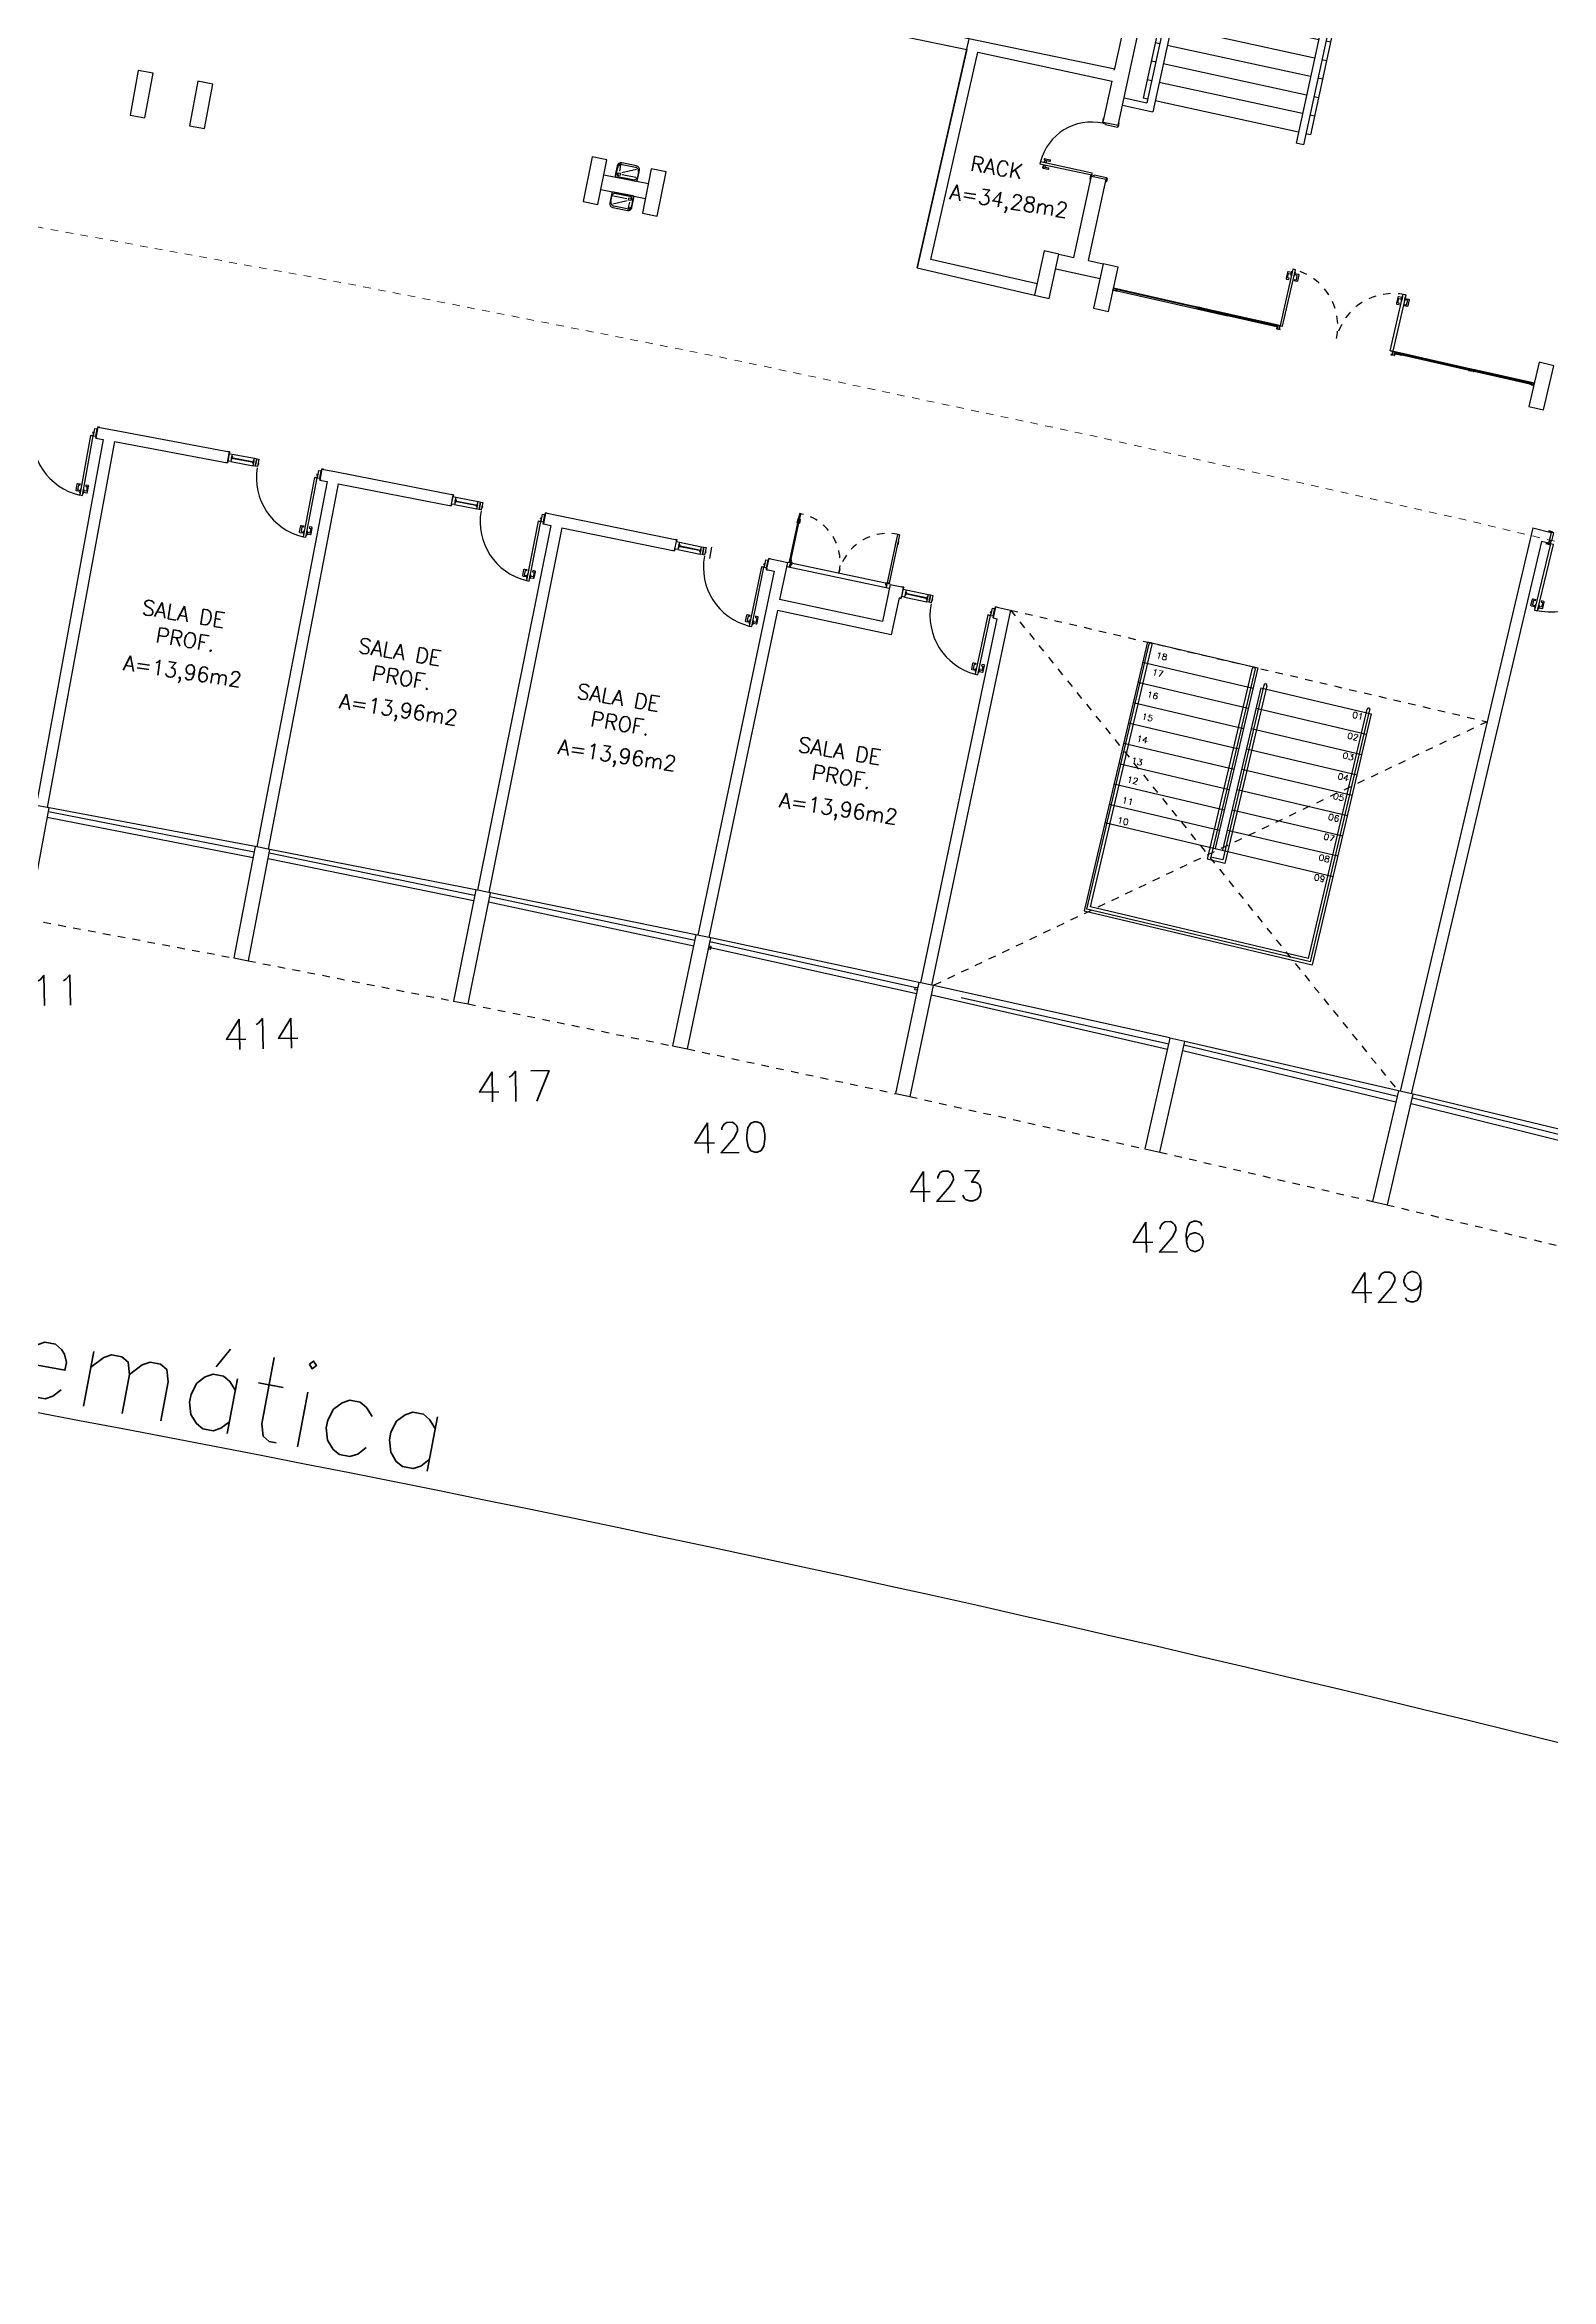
# Model space of a CAD drawing. Extents: x -165 to 137, y 302 to 416.
# Drawn here: x 50.95 to 70.86, y 309.56 to 339.1 of the extents above; entities that cross this region are included whole.
import ezdxf
from ezdxf.enums import TextEntityAlignment as Align

# ---------------------------------------------------------------- set-up
doc = ezdxf.new("R2010")
doc.units = 0
doc.header["$LTSCALE"] = 0.02
doc.header["$MEASUREMENT"] = 0
doc.linetypes.add('HIDDEN', pattern=[0.375, 0.25, -0.125])
doc.linetypes.add('HIDDEN2', pattern=[0.1875, 0.125, -0.0625])
doc.layers.get('0').update_dxf_attribs({"linetype": 'CONTINUOUS'})
doc.layers.get('DEFPOINTS').update_dxf_attribs({"linetype": 'CONTINUOUS'})
doc.layers.add('2H', color=1, linetype='HIDDEN', lineweight=15)
for name, color, linetype in [('AM-FERRAGEM', 1, 'CONTINUOUS'), ('AR-COR-VT2', 162, 'CONTINUOUS'), ('AR-DIV', 5, 'CONTINUOUS'), ('AR-EST-PIL', 114, 'CONTINUOUS'), ('AR-POR', 1, 'CONTINUOUS'), ('AR-REV', 2, 'CONTINUOUS'), ('AR-TXT-CNG', 11, 'CONTINUOUS'), ('AR-TXT-CONG', 2, 'CONTINUOUS'), ('BL-COZ-02', 1, 'CONTINUOUS'), ('BL-ESQ-01', 1, 'CONTINUOUS'), ('BL-ESQ-02', 2, 'CONTINUOUS'), ('BL-ESQ-PRJ', 1, 'HIDDEN'), ('BL-POR-01', 2, 'CONTINUOUS'), ('BL-POR-PRJ', 1, 'HIDDEN'), ('DT-CRT', 134, 'CONTINUOUS'), ('DT-CXO-CRT', 134, 'CONTINUOUS'), ('DT-ESQ-CRT', 43, 'CONTINUOUS'), ('DT-ESQ-VT1', 1, 'CONTINUOUS'), ('DT-ESQ-VT2', 2, 'CONTINUOUS'), ('DT-MOB-01', 1, 'CONTINUOUS'), ('ESC', 1, 'CONTINUOUS'), ('ESQ', 1, 'CONTINUOUS'), ('ESTR', 3, 'CONTINUOUS'), ('MACANETA', 1, 'CONTINUOUS'), ('PORTA', 2, 'CONTINUOUS'), ('PROJ', 1, 'HIDDEN2'), ('TEXTO', 2, 'CONTINUOUS'), ('USO1', 2, 'CONTINUOUS'), ('ÁREA', 2, 'CONTINUOUS')]:
    doc.layers.add(name, color=color, linetype=linetype)
doc.styles.add('1', font='romans.shx', dxfattribs={"height": 1.1})
doc.styles.add('ROMANS', font='romans', dxfattribs={"height": 0.002})
doc.styles.add('S16', font='simplex.shx', dxfattribs={"width": 1.1, "height": 0.16})
doc.styles.add('UNB-100', font='simplex.shx', dxfattribs={"height": 0.2})
doc.dimstyles.new('1-600', dxfattribs={"dimtxt": 1.1, "dimasz": 2.5, "dimexe": 2, "dimexo": 4, "dimgap": 0.2, "dimtad": 1, "dimdec": 0, "dimzin": 4, "dimdsep": 46, "dimlunit": 6, "dimtxsty": '1', "dimblk1": 'NONE', "dimblk2": 'NONE', "dimsah": 1, "dimcen": 0, "dimclrd": 2, "dimclre": 2, "dimclrt": 2, "dimadec": 0, "dimazin": 0, "dimtfac": 1, "dimtdec": 0, "dimtmove": 2, "dimatfit": 3, "dimldrblk": 'NONE', "dimfxl": 0, "dimtolj": 1, "dimtzin": 0, "dimarcsym": 0})

# ---------------------------------------------------------------- blocks, each defined once
blk = doc.blocks.new('*D83')
at = {"layer": 'DEFPOINTS', "color": 0, "transparency": 16777216}
for p in [(14.186, 333.887), (14.071, 332.392), (91.984, 319.123), (64.658, 318.156), (91.543, 317.69)]:
    blk.add_point(p, dxfattribs=at)
at = {"layer": 'USO1', "color": 2, "lineweight": -2, "transparency": 16777216}
for p, q in [((13.764, 328.404), (13.418, 323.917)), ((90.368, 313.866), (89.045, 309.565))]:
    blk.add_line(p, q, dxfattribs=at)
blk.add_arc((-13.34, -23.512), 350.458, 72.913, 85.59592, dxfattribs=at)
at = {"layer": 'USO1', "color": 2, "transparency": 16777216, "insert": (52.142, 321.537), "char_height": 1.1, "attachment_point": 5, "rotation": 349.2545, "style": '1'}
blk.add_mtext('\\A1;Matemática', dxfattribs=at)
blk = doc.blocks.new('_NONE')
at = {"color": 0, "linetype": 'ByBlock'}
blk.add_circle((0, 0), 0.25, dxfattribs=at)
blk = doc.blocks.new('conj pm01-p')
at = {"layer": 'BL-ESQ-02', "color": 1}
for p, q in [((-1.202, 0.05), (-0.902, 0.05)), ((-1.202, 0.003), (-0.902, 0.003)), ((-1.202, -0.003), (-0.902, -0.003)), ((-1.202, -0.05), (-0.902, -0.05))]:
    blk.add_line(p, q, dxfattribs=at)
at = {"layer": 'BL-ESQ-02'}
for p, q in [((-0.04, 0.05), (-0.01, 0.05)), ((-0.04, 0.05), (-0.04, -0.05)), ((-0.01, 0.05), (-0.01, -0.05)), ((-0.04, -0.05), (-0.01, -0.05))]:
    blk.add_line(p, q, dxfattribs=at)
for points in [[(-1.242, 0.053), (-1.242, 0.075), (-1.265, 0.075), (-1.265, 0.076), (-1.242, 0.076), (-1.242, 0.053)], [(-0.872, 0.05), (-0.842, 0.05), (-0.842, -0.05), (-0.872, -0.05)], [(-0.842, 0), (-0.842, -0.015), (-0.832, -0.015), (-0.832, 0)], [(-0.04, 0), (-0.04, -0.015), (-0.05, -0.015), (-0.05, 0)], [(0, 0.053), (0, 0.075), (0.022, 0.075), (0.022, 0.076), (-0.001, 0.076), (-0.001, 0.053)], [(-1.242, -0.053), (-1.242, -0.075), (-1.265, -0.075), (-1.265, -0.076), (-1.242, -0.076), (-1.242, -0.053)], [(-0.041, -0.851), (-0.041, -0.051), (-0.076, -0.051), (-0.076, -0.851)], [(-0.041, -0.051), (-0.066, -0.051), (-0.066, -0.05), (-0.041, -0.05)], [(-0.04, -0.05), (-0.04, -0.025), (-0.041, -0.025), (-0.041, -0.05)], [(0, -0.053), (0, -0.075), (0.022, -0.075), (0.022, -0.076), (-0.001, -0.076), (-0.001, -0.053)]]:
    blk.add_lwpolyline(points, close=True, dxfattribs=at)
at = {"layer": 'BL-ESQ-02', "color": 1}
for points in [[(-1.202, -0.05), (-1.242, -0.05), (-1.242, 0.05), (-1.202, 0.05)], [(-1.202, 0.003), (-1.202, 0.018), (-1.192, 0.018), (-1.192, 0.003)], [(-0.902, 0.003), (-0.902, 0.018), (-0.912, 0.018), (-0.912, 0.003)], [(-0.902, 0.05), (-0.872, 0.05), (-0.872, -0.05), (-0.902, -0.05)], [(-1.202, -0.003), (-1.202, -0.018), (-1.192, -0.018), (-1.192, -0.003)], [(-0.902, -0.003), (-0.902, -0.018), (-0.912, -0.018), (-0.912, -0.003)], [(-0.076, -0.822), (-0.076, -0.77), (-0.083, -0.77), (-0.083, -0.822)], [(-0.041, -0.822), (-0.041, -0.77), (-0.034, -0.77), (-0.034, -0.822)]]:
    blk.add_lwpolyline(points, close=True, dxfattribs=at)
at = {"layer": 'BL-ESQ-02'}
blk.add_lwpolyline([(-0.01, -0.04), (0, -0.04), (0, 0.04), (-0.01, 0.04)], dxfattribs=at)
at = {"layer": 'BL-ESQ-02', "color": 1}
for points in [[(-0.083, -0.805), (-0.127, -0.805, -0.414214), (-0.136, -0.796), (-0.136, -0.716, -0.414214), (-0.127, -0.707), (-0.098, -0.707), (-0.098, -0.725), (-0.118, -0.725), (-0.118, -0.787), (-0.083, -0.787)], [(-0.034, -0.805), (0.01, -0.805, 0.414214), (0.019, -0.796), (0.019, -0.716, 0.414214), (0.01, -0.707), (-0.019, -0.707), (-0.019, -0.725), (0.001, -0.725), (0.001, -0.787), (-0.034, -0.787)]]:
    blk.add_lwpolyline(points, format="xyb", dxfattribs=at)
blk.add_arc((-0.041, -0.051), 0.801, 181.0013, 267.4949, dxfattribs=at)
blk = doc.blocks.new('DOBRADIÇA')
at = {"layer": 'AM-FERRAGEM', "linetype": 'Continuous'}
for p, q in [((-0.029, 0), (-0.005, 0.013)), ((-0.021, -0.002), (-0.005, 0.007)), ((-0.021, -0.017), (-0.021, -0.004)), ((0, -0.08), (0, -0.029))]:
    blk.add_line(p, q, dxfattribs=at)
at = {"layer": 'AM-FERRAGEM'}
for p, q in [((-0.005, 0.05), (-0.005, 0.005)), ((0, 0.05), (-0.005, 0.05)), ((0, 0.005), (-0.005, 0.005)), ((-0.031, -0.003), (-0.029, -0.025)), ((-0.029, -0.025), (-0.021, -0.03)), ((-0.021, -0.017), (-0.004, -0.024)), ((-0.017, -0.034), (-0.008, -0.075)), ((0, -0.08), (-0.003, -0.08))]:
    blk.add_line(p, q, dxfattribs=at)
at = {"layer": 'AM-FERRAGEM', "linetype": 'Continuous'}
blk.add_circle((-0.026, -0.004), 0.002, dxfattribs=at)
for centre, radius, end in [((-0.026, -0.004), 0.005, 172), ((-0.026, -0.004), 0.002, 172), ((-0.005, -0.029), 0.005, 76)]:
    blk.add_arc(centre, radius, 0, end, dxfattribs=at)
at = {"layer": 'AM-FERRAGEM'}
for centre, start, end in [((-0.022, -0.034), 2.8624, 76), ((-0.003, -0.075), 182.8624, 270)]:
    blk.add_arc(centre, 0.005, start, end, dxfattribs=at)
blk = doc.blocks.new('ar 01-aberto-p')
at = {"layer": 'BL-POR-01'}
for p, q in [((1.385, -0.005), (0.005, -0.005)), ((1.385, -0.065), (0.005, -0.065))]:
    blk.add_line(p, q, dxfattribs=at)
for points in [[(0.019, -0.725), (0.019, -0.07), (0.04, -0.07), (0.04, -0.725), (0.019, -0.725)], [(1.371, -0.725), (1.371, -0.07), (1.35, -0.07), (1.35, -0.725), (1.371, -0.725)]]:
    blk.add_lwpolyline(points, dxfattribs=at)
at = {"layer": 'BL-POR-PRJ'}
for centre, start, end in [((0.04, -0.07), 268.1627, 0.4374), ((1.35, -0.07), 179.5626, 271.8373)]:
    blk.add_arc(centre, 0.655, start, end, dxfattribs=at)
at = {"layer": 'DT-MOB-01'}
for points in [[(0.019, -0.589), (0.013, -0.589)], [(0.013, -0.641), (0.013, -0.589)], [(0.04, -0.589), (0.046, -0.589)], [(0.046, -0.641), (0.046, -0.589)], [(0.019, -0.641), (0.013, -0.641)], [(0.04, -0.641), (0.046, -0.641)], [(1.35, -0.599), (1.344, -0.599)], [(1.344, -0.651), (1.344, -0.599)], [(1.35, -0.651), (1.344, -0.651)], [(1.371, -0.599), (1.377, -0.599)], [(1.371, -0.651), (1.377, -0.651)], [(1.377, -0.651), (1.377, -0.599)]]:
    blk.add_lwpolyline(points, dxfattribs=at)
at = {"linetype": 'Continuous', "yscale": 0.7199999999999989, "rotation": 180}
for p, xscale, zscale in [((0.04, -0.065), 0.7199999999999989, 0.7199999999999989), ((1.35, -0.065), -0.7199999999999989, 0.7200000000000001)]:
    blk.add_blockref('DOBRADIÇA', p, dxfattribs=dict(at, xscale=xscale, zscale=zscale))
blk = doc.blocks.new('esc-a-tt')
at = {"layer": 'ESC'}
for p, q in [((-2.61, 16.05), (-2.55, 16.05)), ((-2.61, 12.8), (-2.61, 16.05)), ((-2.55, 16.2), (-2.45, 16.2)), ((-2.55, 12.855), (-2.55, 16.2)), ((-2.45, 12.911), (-2.45, 16.2)), ((-2.45, 16.05), (-0.51, 16.05)), ((-0.1, 16.2), (-0.51, 16.2)), ((-0.51, 13.962), (-0.51, 16.2)), ((-0.1, 16.1), (-0.41, 16.1)), ((-0.41, 14.017), (-0.41, 16.1)), ((-0.41, 16.05), (-0.35, 16.05)), ((-0.35, 14.05), (-0.35, 16.05)), ((-2.61, 15.8), (-2.55, 15.8)), ((-2.45, 15.8), (-0.51, 15.8)), ((-0.41, 15.8), (-0.35, 15.8)), ((-2.61, 15.55), (-2.55, 15.55)), ((-2.45, 15.55), (-0.51, 15.55)), ((-0.41, 15.55), (-0.35, 15.55)), ((-2.61, 15.3), (-2.55, 15.3)), ((-2.45, 15.3), (-0.51, 15.3)), ((-0.41, 15.3), (-0.35, 15.3)), ((-2.61, 15.05), (-2.55, 15.05)), ((-2.61, 14.8), (-2.55, 14.8)), ((-2.45, 15.05), (-0.51, 15.05)), ((-2.45, 14.8), (-0.51, 14.8)), ((-0.41, 15.05), (-0.35, 15.05)), ((-0.41, 14.8), (-0.35, 14.8)), ((-2.61, 14.55), (-2.55, 14.55)), ((-2.45, 14.55), (-0.51, 14.55)), ((-0.41, 14.55), (-0.35, 14.55)), ((-2.61, 14.3), (-2.55, 14.3)), ((-2.45, 14.3), (-0.51, 14.3)), ((-0.41, 14.3), (-0.35, 14.3)), ((-2.61, 14.05), (-2.55, 14.05)), ((-2.61, 12.8), (-0.35, 14.05)), ((-2.45, 14.05), (-0.51, 14.05)), ((-0.51, 11.65), (-0.51, 13.962)), ((-0.41, 14.05), (-0.35, 14.05)), ((-0.41, 11.75), (-0.41, 14.017)), ((-0.35, 11.8), (-0.35, 14.05)), ((-2.61, 13.8), (-2.55, 13.8)), ((-2.45, 13.8), (-0.802, 13.8)), ((-0.802, 13.8), (-0.51, 13.8)), ((-0.41, 13.8), (-0.35, 13.8)), ((-2.61, 13.55), (-2.55, 13.55)), ((-2.61, 13.3), (-2.55, 13.3)), ((-2.45, 13.55), (-1.254, 13.55)), ((-2.45, 13.3), (-1.706, 13.3)), ((-1.706, 13.3), (-0.51, 13.3)), ((-1.254, 13.55), (-0.51, 13.55)), ((-0.41, 13.55), (-0.35, 13.55)), ((-0.41, 13.3), (-0.35, 13.3)), ((-2.61, 13.05), (-2.55, 13.05)), ((-2.45, 13.05), (-2.158, 13.05)), ((-2.158, 13.05), (-0.51, 13.05)), ((-0.41, 13.05), (-0.35, 13.05)), ((-2.61, 11.8), (-2.61, 12.8)), ((-2.61, 12.8), (-2.55, 12.8)), ((-2.55, 11.65), (-2.55, 12.855)), ((-2.45, 11.65), (-2.45, 12.911)), ((-2.45, 12.8), (-0.51, 12.8)), ((-0.41, 12.8), (-0.35, 12.8)), ((-2.61, 12.55), (-2.55, 12.55)), ((-2.45, 12.55), (-0.51, 12.55)), ((-0.41, 12.55), (-0.35, 12.55)), ((-2.61, 12.3), (-2.55, 12.3)), ((-2.45, 12.3), (-0.51, 12.3)), ((-0.41, 12.3), (-0.35, 12.3)), ((-2.61, 12.05), (-2.55, 12.05)), ((-2.45, 12.05), (-0.51, 12.05)), ((-0.41, 12.05), (-0.35, 12.05)), ((-2.61, 11.8), (-2.55, 11.8)), ((-2.55, 11.65), (-2.45, 11.65)), ((-2.45, 11.8), (-0.51, 11.8)), ((-0.1, 11.65), (-0.51, 11.65)), ((-0.41, 11.8), (-0.35, 11.8)), ((-0.1, 11.75), (-0.41, 11.75))]:
    blk.add_line(p, q, dxfattribs=at)
blk = doc.blocks.new('MACANETA-TTC')
at = {"layer": 'MACANETA'}
for p, q in [((-0.077, 0.052), (-0.077, 0.12)), ((-0.059, 0.052), (-0.059, 0.12)), ((-0.059, 0.075), (-0.036, 0.075)), ((-0.059, 0.052), (-0.036, 0.052)), ((-0.036, 0.044), (-0.036, 0.084)), ((-0.036, 0.084), (-0.03, 0.084)), ((-0.036, 0.044), (-0.03, 0.044)), ((0.006, 0.084), (0, 0.084)), ((0.006, 0.044), (0, 0.044)), ((0.006, 0.044), (0.006, 0.084)), ((0.029, 0.075), (0.006, 0.075)), ((0.029, 0.052), (0.006, 0.052)), ((0.029, 0.052), (0.029, 0.12)), ((0.047, 0.052), (0.047, 0.12))]:
    blk.add_line(p, q, dxfattribs=at)
for centre, start, end in [((-0.068, 0.12), 90, 180), ((-0.068, 0.052), 180, 270), ((-0.068, 0.12), 0, 90), ((-0.068, 0.052), 270, 0), ((0.038, 0.12), 90, 180), ((0.038, 0.052), 180, 270), ((0.038, 0.12), 0, 90), ((0.038, 0.052), 270, 0)]:
    blk.add_arc(centre, 0.00874, start, end, dxfattribs=at)
blk = doc.blocks.new('DOOR-70-TTC')
at = {"layer": 'PORTA'}
for p, q in [((-0.045, -0.7), (-0.045, 0)), ((-0.015, 0), (-0.045, 0)), ((-0.015, -0.7), (-0.015, 0)), ((-0.045, -0.7), (-0.015, -0.7))]:
    blk.add_line(p, q, dxfattribs=at)
at = {"layer": 'PORTA', "color": 1}
blk.add_arc((-0.015, 0), 0.7, 180, 267.5437, dxfattribs=at)
blk.add_blockref('MACANETA-TTC', (-0.015, -0.7), dxfattribs=at)
blk = doc.blocks.new('pm03-p')
at = {"layer": 'PORTA', "color": 1}
for points in [[(-0.074, 1.009), (-0.118, 1.009, 0.414214), (-0.127, 1), (-0.127, 0.92, 0.414214), (-0.118, 0.911), (-0.089, 0.911), (-0.089, 0.929), (-0.109, 0.929), (-0.109, 0.991), (-0.074, 0.991)], [(-0.02, 1.009), (0.024, 1.009, -0.414214), (0.033, 1), (0.033, 0.92, -0.414214), (0.024, 0.911), (-0.005, 0.911), (-0.005, 0.929), (0.015, 0.929), (0.015, 0.991), (-0.02, 0.991)]]:
    blk.add_lwpolyline(points, format="xyb", dxfattribs=at)
for points in [[(-0.067, 1.026), (-0.067, 0.974), (-0.074, 0.974), (-0.074, 1.026)], [(-0.027, 1.026), (-0.027, 0.974), (-0.02, 0.974), (-0.02, 1.026)]]:
    blk.add_lwpolyline(points, close=True, dxfattribs=at)
at = {"layer": 'PORTA'}
for points in [[(-0.067, 1.05), (-0.067, 0.15), (-0.027, 0.15), (-0.027, 1.05)], [(-0.988, 0.161), (-0.938, 0.161), (-0.938, 0.151), (-0.988, 0.151)], [(-0.928, 0.15), (-0.928, 0.109), (-0.918, 0.109), (-0.918, 0), (-0.953, 0), (-0.953, 0.15)], [(-0.026, 0.15), (-0.026, 0.109), (-0.036, 0.109), (-0.036, 0), (-0.001, 0), (-0.001, 0.15)], [(0.034, 0.161), (-0.016, 0.161), (-0.016, 0.151), (0.034, 0.151)], [(-0.988, -0.001), (-0.938, -0.001), (-0.938, -0.011), (-0.988, -0.011)], [(0.034, -0.001), (-0.016, -0.001), (-0.016, -0.011), (0.034, -0.011)]]:
    blk.add_lwpolyline(points, close=True, dxfattribs=at)
at = {"layer": 'PORTA', "color": 1}
blk.add_arc((-0.027, 0.15), 0.9, 90, 180, dxfattribs=at)
blk = doc.blocks.new('bebedouro-p')
at = {"layer": 'BL-COZ-02'}
for p, q in [((0.13, 0), (-0.13, 0)), ((-0.15, -0.02), (-0.15, -0.15)), ((-0.14, -0.13), (-0.14, -0.06)), ((-0.122, -0.048), (0.062, -0.048)), ((-0.107, -0.154), (0.071, -0.073)), ((-0.1, -0.2), (0.1, -0.2)), ((-0.09, -0.01), (0.09, -0.01)), ((0.09, -0.18), (-0.09, -0.18)), ((0.102, -0.088), (0.102, -0.162)), ((0.103, -0.163), (0.113, -0.153)), ((0.103, -0.164), (0.115, -0.17)), ((0.12, -0.165), (0.114, -0.153)), ((0.14, -0.06), (0.14, -0.13)), ((0.15, -0.15), (0.15, -0.02))]:
    blk.add_line(p, q, dxfattribs=at)
for centre, radius in [((0.102, -0.048), 0.0179), ((0.125, -0.175), 0.0113), ((0.125, -0.175), 0.00477)]:
    blk.add_circle(centre, radius, dxfattribs=at)
for centre, radius, start, end in [((-0.13, -0.02), 0.02, 90, 180), ((0.13, -0.02), 0.02, 0, 90), ((-0.1, -0.15), 0.05, 180, 270), ((-0.09, -0.06), 0.05, 90, 180), ((-0.09, -0.13), 0.05, 180, 270), ((0.09, -0.06), 0.05, 0, 90), ((0.09, -0.13), 0.05, 270, 298.3107), ((0.1, -0.15), 0.05, 270, 0), ((0.104, -0.163), 0.0008, 135, 243.4349), ((0.113, -0.154), 0.0008, 26.5651, 135), ((0.09, -0.13), 0.05, 317.4393, 0)]:
    blk.add_arc(centre, radius, start, end, dxfattribs=at)
blk = doc.blocks.new('perfil esquadria-716-ch16')
at = {"layer": 'DT-CRT'}
blk.add_lwpolyline([(0.048, 0.001), (0.002, 0.001, -0.414214), (0.001, 0.002), (0.001, 0.012), (0, 0.012), (0, 0.002, 0.414214), (0.002, 0), (0.048, 0, 1), (0.048, 0.003), (0.036, 0.003, -0.414214), (0.035, 0.004), (0.035, 0.023, 0.414214), (0.033, 0.025), (0.002, 0.025, 0.414214), (0, 0.023), (0, 0.013), (0.001, 0.013), (0.001, 0.022, -0.414214), (0.002, 0.024), (0.032, 0.024, -0.414214), (0.034, 0.022), (0.034, 0.003, 0.414214), (0.035, 0.001)], format="xyb", dxfattribs=at)
at = {"layer": 'AR-TXT-CNG', "insert": (0.019, 0.006), "char_height": 0.00259, "width": 0.00058, "attachment_point": 3, "rotation": 270}
blk.add_mtext('PERFIL CADEIRA -SERIE 25-716 ', dxfattribs=at)
blk = doc.blocks.new('perfil cantoneira dobrada-200-ch16')
at = {"layer": 'DT-ESQ-CRT'}
blk.add_lwpolyline([(0, 0.001), (0, 0.015, 0.439365), (-0.001, 0.016, 0.439365), (-0.002, 0.015), (-0.002, 0.002, -0.414214), (-0.002, 0.002), (-0.015, 0.002, 0.439365), (-0.016, 0.001, 0.439365), (-0.015, 0), (-0.002, 0, 0.414214)], format="xyb", close=True, dxfattribs=at)
at = {"layer": 'AR-TXT-CNG', "insert": (-0.02, 0.011), "char_height": 0.00259, "width": 0.03112, "attachment_point": 1}
blk.add_mtext('CANT.200\\PCH.16', dxfattribs=at)
blk = doc.blocks.new('baguete-1-2')
at = {"layer": 'DT-ESQ-CRT'}
blk.add_lwpolyline([(0.006, 0), (0.006, 0.011, 0.414214), (0.005, 0.013), (-0.005, 0.013, 0.414214), (-0.006, 0.011), (-0.006, 0), (-0.005, 0), (-0.005, 0.011, -0.414214), (-0.005, 0.011), (0.005, 0.011, -0.414214), (0.005, 0.011), (0.005, 0)], format="xyb", close=True, dxfattribs=at)
at = {"layer": 'AR-TXT-CNG', "insert": (-0.008, 0.017), "char_height": 0.00259, "width": 0.01667, "attachment_point": 1}
blk.add_mtext('BG 1/2"', dxfattribs=at)
blk = doc.blocks.new("cantoneira-1 1-2''")
at = {"layer": 'DT-ESQ-CRT'}
blk.add_lwpolyline([(0.002, 0.038), (0, 0.038), (0, 0.002, 0.414214), (0.002, 0), (0.038, 0), (0.038, 0.002), (0.003, 0.002, -0.414214), (0.002, 0.003)], format="xyb", close=True, dxfattribs=at)
at = {"layer": 'AR-TXT-CNG', "insert": (-0.029, 0.011), "char_height": 0.00259, "width": 0.03112, "attachment_point": 1}
blk.add_mtext('CANT-1 1/2"\\Pe=2.00mm', dxfattribs=at)
blk = doc.blocks.new('tubo industrial 30x50-ch16')
at = {"layer": 'DT-ESQ-CRT'}
blk.add_lwpolyline([(0.001, 0.047, -0.414214), (0.002, 0.048), (0.028, 0.048, -0.414214), (0.029, 0.047), (0.029, 0.02), (0.03, 0.02), (0.03, 0.048, 0.414214), (0.028, 0.05), (0.002, 0.05, 0.414214), (0, 0.048), (0, 0.002, 0.414214), (0.002, 0), (0.028, 0, 0.414214), (0.03, 0.002), (0.03, 0.019), (0.029, 0.019), (0.029, 0.002, -0.414214), (0.028, 0.001), (0.002, 0.001, -0.414214), (0.001, 0.002)], format="xyb", close=True, dxfattribs=at)
at = {"layer": 'AR-TXT-CNG', "insert": (0.02, 0.027), "char_height": 0.00259, "width": 0.04962, "attachment_point": 2, "rotation": 270}
blk.add_mtext('TUBO INDUSTRIAL\\P RETANGULAR-\\P30 x 50 mm ', dxfattribs=at)
blk = doc.blocks.new('perfil esquadria-737-ch16')
at = {"layer": 'DT-ESQ-CRT'}
for p in [(-0.023, 0.001), (0.011, 0.001)]:
    blk.add_line(p, (-0.01, 0.001), dxfattribs=at)
for points in [[(0.023, 0.001), (0.011, 0.001, -0.939472), (0.011, 0.003), (0.023, 0.003, -1), (0.023, 0), (-0.023, 0, -1), (-0.023, 0.003), (-0.012, 0.003, 0.414214), (-0.01, 0.005), (-0.01, 0.023, -0.414214), (-0.008, 0.025), (0.008, 0.025, -0.414214), (0.01, 0.023), (0.01, 0.002)], [(-0.01, 0.001, 0.372054), (-0.008, 0.003), (-0.008, 0.022, -0.414214), (-0.007, 0.023), (0.007, 0.023, -0.414214), (0.008, 0.022), (0.008, 0.002, 0.946822), (0.01, 0.002)]]:
    blk.add_lwpolyline(points, format="xyb", dxfattribs=at)
at = {"layer": 'AR-TXT-CNG', "insert": (0.006, 0.004), "char_height": 0.00259, "width": 0.00058, "attachment_point": 3, "rotation": 270}
blk.add_mtext('ESQ. SERIE 25-737', dxfattribs=at)

msp = doc.modelspace()

# ---------------------------------------------------------------- linework, layer by layer
at = {"color": 1}
for points in [[(53.728, 328.504), (51.004, 329.015)], [(56.71, 327.919), (53.924, 328.466)], [(59.554, 327.336), (56.839, 327.892)], [(62.498, 326.706), (59.749, 327.295)], [(65.818, 325.973), (62.694, 326.665)], [(68.841, 325.273), (66.015, 325.927)], [(71.73, 324.582), (69.035, 325.228)]]:
    msp.add_lwpolyline(points, dxfattribs=at)
at = {"layer": '2H'}
msp.add_arc((-13.492, -24.369), 366.755, 72.94715, 85.55544, dxfattribs=at)
at = {"layer": 'AR-COR-VT2', "color": 6}
msp.add_line((62.906, 336.022), (62.906, 336.022), dxfattribs=at)
at = {"layer": 'AR-EST-PIL'}
for points in [[(58.376, 337.579), (58.18, 337.619), (58.062, 337.03), (58.258, 336.991)], [(59.16, 337.422), (58.964, 337.461), (58.846, 336.873), (59.042, 336.834)]]:
    msp.add_lwpolyline(points, close=True, dxfattribs=at)
at = {"layer": 'AR-POR'}
for p, q in [((64.936, 338.125), (64.926, 338.076)), ((64.926, 338.076), (64.936, 338.074)), ((64.936, 338.074), (64.933, 338.064)), ((64.933, 338.064), (64.968, 338.056)), ((64.946, 338.122), (64.936, 338.125)), ((64.937, 338.078), (64.936, 338.074)), ((64.968, 338.056), (64.965, 338.047)), ((64.965, 338.047), (65.127, 338.011)), ((65.127, 338.011), (65.129, 338.021)), ((65.132, 338.036), (65.129, 338.021)), ((65.129, 338.021), (65.139, 338.019)), ((65.149, 338.068), (65.139, 338.07)), ((65.139, 338.019), (65.149, 338.068)), ((64.762, 337.324), (64.772, 337.373)), ((64.772, 337.322), (64.762, 337.324)), ((64.772, 337.373), (64.782, 337.37)), ((64.781, 337.365), (64.782, 337.37)), ((64.782, 337.37), (64.784, 337.38)), ((64.784, 337.38), (64.819, 337.373)), ((64.819, 337.373), (64.821, 337.382)), ((64.821, 337.382), (64.982, 337.347)), ((64.977, 337.323), (64.98, 337.338)), ((64.99, 337.335), (64.979, 337.287)), ((64.982, 337.347), (64.98, 337.338)), ((64.98, 337.338), (64.99, 337.335)), ((64.979, 337.287), (64.969, 337.289))]:
    msp.add_line(p, q, dxfattribs=at)
at = {"layer": 'AR-REV'}
for p, q in [((65.087, 338.767), (66.319, 344.411)), ((65.132, 338.036), (66.513, 344.369)), ((60.482, 339.742), (65.09, 338.784)), ((62.478, 336.152), (63.165, 339.18)), ((62.657, 336.263), (63.28, 339.002)), ((63.28, 339.002), (65.055, 338.62)), ((64.937, 338.079), (65.055, 338.62)), ((64.937, 338.079), (65.132, 338.036)), ((58.337, 337.383), (58.925, 337.265)), ((64.547, 336.291), (64.781, 337.365)), ((64.742, 336.248), (64.977, 337.323)), ((64.781, 337.365), (64.977, 337.323)), ((58.297, 337.187), (58.885, 337.069)), ((62.478, 336.152), (64.028, 335.79)), ((62.656, 336.265), (64.062, 335.945)), ((64.309, 336.138), (64.895, 336.01)), ((64.351, 336.333), (64.547, 336.291)), ((64.742, 336.248), (64.938, 336.205)), ((51.72, 333.882), (50.832, 329.047)), ((51.867, 333.855), (50.98, 329.02)), ((51.648, 334.048), (51.621, 333.9)), ((51.621, 333.9), (51.72, 333.882)), ((51.648, 334.048), (51.82, 334.017)), ((51.821, 334.017), (53.389, 333.722)), ((51.867, 333.855), (53.361, 333.575)), ((53.389, 333.722), (53.361, 333.575)), ((54.61, 333.493), (54.582, 333.345)), ((54.61, 333.493), (54.782, 333.46)), ((54.68, 333.327), (53.752, 328.499)), ((54.827, 333.299), (53.899, 328.47)), ((54.582, 333.345), (54.68, 333.327)), ((54.782, 333.46), (56.348, 333.153)), ((54.827, 333.299), (56.319, 333.006)), ((56.319, 333.006), (56.348, 333.153)), ((57.567, 332.914), (57.537, 332.767)), ((57.567, 332.913), (57.738, 332.88)), ((57.635, 332.747), (56.668, 327.927)), ((57.782, 332.717), (56.815, 327.897)), ((57.537, 332.767), (57.635, 332.747)), ((57.738, 332.88), (59.301, 332.559)), ((57.782, 332.717), (59.271, 332.412)), ((59.761, 332.459), (59.731, 332.312)), ((60.488, 332.163), (60.518, 332.31)), ((60.518, 332.31), (60.69, 332.274)), ((60.586, 332.143), (59.578, 327.331)), ((60.488, 332.163), (60.586, 332.143)), ((60.763, 332.259), (60.66, 331.768)), ((60.69, 332.274), (60.763, 332.259)), ((62.122, 331.968), (62.299, 331.931)), ((62.238, 331.79), (62.267, 331.784)), ((60.63, 331.621), (59.725, 327.3)), ((63.532, 331.513), (62.522, 326.701)), ((63.71, 331.629), (62.669, 326.67)), ((63.514, 331.671), (63.482, 331.524)), ((63.482, 331.524), (63.531, 331.514)), ((63.514, 331.671), (63.71, 331.629))]:
    msp.add_line(p, q, dxfattribs=at)
for points in [[(60.452, 339.595), (63.133, 339.038), (62.478, 336.152)], [(70.616, 332.715), (68.862, 325.268)], [(70.616, 332.715), (70.859, 332.656)], [(70.859, 332.656), (70.824, 332.511)], [(70.727, 332.535), (69.008, 325.234)], [(70.824, 332.511), (70.727, 332.535)], [(70.8, 332.517), (70.8, 332.517)], [(62.238, 331.79), (62.133, 331.301), (60.63, 331.621)], [(62.122, 331.968), (62.018, 331.479), (60.66, 331.768)], [(62.299, 331.931), (62.267, 331.784)]]:
    msp.add_lwpolyline(points, dxfattribs=at)
at = {"layer": 'BL-ESQ-01'}
for points in [[(67.425, 336.089), (67.382, 336.099, 0.414214), (67.371, 336.092), (67.353, 336.014, 0.414214), (67.36, 336.003), (67.388, 335.997), (67.392, 336.015), (67.373, 336.019), (67.386, 336.079), (67.421, 336.072)], [(67.472, 336.078), (67.515, 336.069, -0.414214), (67.522, 336.058), (67.504, 335.98, -0.414214), (67.494, 335.973), (67.465, 335.98), (67.469, 335.997), (67.489, 335.993), (67.502, 336.053), (67.468, 336.061)], [(68.883, 335.759), (68.84, 335.769, 0.414214), (68.829, 335.762), (68.811, 335.684, 0.414214), (68.818, 335.673), (68.846, 335.667), (68.85, 335.684), (68.831, 335.689), (68.844, 335.749), (68.879, 335.741)], [(68.93, 335.748), (68.973, 335.738, -0.414214), (68.98, 335.728), (68.962, 335.65, -0.414214), (68.952, 335.643), (68.923, 335.649), (68.927, 335.667), (68.947, 335.662), (68.961, 335.723), (68.926, 335.731)]]:
    msp.add_lwpolyline(points, format="xyb", dxfattribs=at)
for points in [[(67.435, 336.104), (67.424, 336.054), (67.417, 336.055), (67.428, 336.106)], [(67.469, 336.097), (67.458, 336.046), (67.465, 336.044), (67.476, 336.095)], [(68.893, 335.774), (68.882, 335.723), (68.875, 335.725), (68.886, 335.775)], [(68.927, 335.766), (68.916, 335.715), (68.923, 335.714), (68.934, 335.765)]]:
    msp.add_lwpolyline(points, close=True, dxfattribs=at)
at = {"layer": 'BL-ESQ-02'}
for points in [[(67.442, 336.133), (67.273, 335.388), (67.307, 335.38), (67.476, 336.125)], [(68.934, 335.794), (68.765, 335.049), (68.731, 335.057), (68.9, 335.802)]]:
    msp.add_lwpolyline(points, close=True, dxfattribs=at)
at = {"layer": 'BL-ESQ-PRJ'}
for centre, start, end in [((67.272, 335.387), 347.2318, 77.1575), ((68.765, 335.048), 77.3059, 167.2317)]:
    msp.add_arc(centre, 0.765, start, end, dxfattribs=at)
at = {"layer": 'DT-CXO-CRT'}
for points in [[(59.72, 327.152), (59.749, 327.146), (59.756, 327.18), (59.727, 327.187)], [(62.477, 326.605), (62.447, 326.611), (62.454, 326.645), (62.484, 326.639)]]:
    msp.add_lwpolyline(points, close=True, dxfattribs=at)
at = {"layer": 'DT-ESQ-CRT'}
for points in [[(67.231, 335.346), (67.23, 335.346), (67.24, 335.392, 0.414214), (67.24, 335.393), (67.227, 335.396), (67.227, 335.398), (67.241, 335.395, -0.414214), (67.242, 335.392)], [(68.784, 334.994), (68.785, 334.993), (68.796, 335.04, -0.414214), (68.797, 335.041), (68.81, 335.038), (68.811, 335.039), (68.797, 335.042, 0.414214), (68.795, 335.041)]]:
    msp.add_lwpolyline(points, format="xyb", close=True, dxfattribs=at)
at = {"layer": 'DT-ESQ-VT1'}
for p, q in [((65.074, 335.886), (66.583, 335.544)), ((65.122, 335.849), (66.585, 335.518)), ((67.169, 335.411), (66.144, 335.643)), ((66.173, 335.637), (66.191, 335.633)), ((67.164, 335.387), (66.23, 335.598)), ((66.261, 335.591), (66.23, 335.598)), ((67.225, 335.373), (67.164, 335.387)), ((67.227, 335.398), (67.169, 335.411)), ((68.801, 335.015), (68.884, 334.997)), ((69.797, 334.79), (68.807, 335.014)), ((69.8, 334.815), (68.811, 335.039)), ((68.811, 335.039), (68.889, 335.021)), ((69.766, 334.797), (69.797, 334.79)), ((70.574, 334.614), (69.838, 334.78)), ((70.596, 334.635), (69.846, 334.804)), ((69.864, 334.8), (69.846, 334.804))]:
    msp.add_line(p, q, dxfattribs=at)
for points in [[(67.271, 335.387), (67.265, 335.356), (67.266, 335.356), (67.272, 335.387)], [(67.273, 335.388), (67.303, 335.381), (67.303, 335.38), (67.272, 335.387)], [(68.765, 335.049), (68.734, 335.056), (68.734, 335.055), (68.765, 335.048)], [(68.766, 335.048), (68.759, 335.017), (68.758, 335.018), (68.765, 335.048)]]:
    msp.add_lwpolyline(points, close=True, dxfattribs=at)
at = {"layer": 'DT-ESQ-VT2'}
for points in [[(66.201, 335.619), (65.106, 335.864), (65.107, 335.87), (66.202, 335.626)], [(66.172, 335.632), (66.202, 335.626), (66.201, 335.619), (66.171, 335.626)], [(66.171, 335.626), (66.201, 335.619)], [(66.202, 335.626), (66.172, 335.632)], [(66.225, 335.62), (66.224, 335.614), (66.264, 335.605)], [(66.592, 335.531), (66.224, 335.614)], [(66.224, 335.614), (67.167, 335.4)], [(66.225, 335.62), (66.541, 335.549)], [(67.168, 335.407), (66.225, 335.62)], [(66.265, 335.611), (66.225, 335.62)], [(67.167, 335.4), (67.232, 335.386), (67.233, 335.392), (67.168, 335.407)], [(68.887, 335.011), (68.801, 335.03), (68.802, 335.036), (68.888, 335.017)], [(68.801, 335.03), (69.809, 334.802)], [(69.81, 334.808), (68.802, 335.036)], [(68.802, 335.036), (68.992, 334.993)], [(69.81, 334.808), (69.809, 334.802), (69.769, 334.811)], [(69.77, 334.817), (69.81, 334.808)], [(69.863, 334.796), (69.834, 334.803), (69.832, 334.796), (69.862, 334.79)], [(69.832, 334.796), (70.594, 334.624)], [(69.862, 334.79), (69.832, 334.796)], [(69.834, 334.803), (69.863, 334.796)], [(70.596, 334.63), (69.834, 334.803)], [(70.571, 334.629), (70.594, 334.624), (70.596, 334.63), (70.573, 334.635)]]:
    msp.add_lwpolyline(points, dxfattribs=at)
at = {"layer": 'ESC'}
for p, q in [((65.521, 331.21), (64.683, 327.652)), ((64.719, 327.674), (65.545, 331.182)), ((64.767, 327.704), (65.584, 331.173)), ((65.521, 331.21), (66.981, 330.867)), ((65.457, 330.942), (66.917, 330.598)), ((66.907, 330.861), (66.312, 328.334)), ((66.946, 330.852), (66.361, 328.364)), ((66.981, 330.867), (66.418, 328.476)), ((65.394, 330.674), (66.854, 330.33)), ((67.02, 330.599), (66.515, 328.453)), ((67.06, 330.638), (66.516, 328.327)), ((67.099, 330.629), (66.546, 328.279)), ((67.02, 330.599), (68.48, 330.255)), ((65.331, 330.406), (66.791, 330.062)), ((66.957, 330.331), (68.417, 329.987)), ((67.648, 327.025), (68.423, 330.317)), ((67.678, 326.977), (68.462, 330.308)), ((68.48, 330.255), (67.7, 326.941)), ((65.268, 330.137), (66.728, 329.794)), ((66.894, 330.063), (68.354, 329.719)), ((65.205, 329.869), (66.665, 329.525)), ((66.831, 329.794), (68.291, 329.451)), ((65.142, 329.601), (66.602, 329.257)), ((66.768, 329.526), (68.228, 329.182)), ((65.015, 329.064), (66.475, 328.721)), ((65.078, 329.333), (66.539, 328.989)), ((66.705, 329.258), (68.165, 328.914)), ((64.958, 328.82), (66.418, 328.476)), ((66.641, 328.99), (68.102, 328.646)), ((66.418, 328.476), (67.975, 328.109)), ((66.578, 328.721), (68.038, 328.378)), ((66.546, 328.279), (66.312, 328.334)), ((66.516, 328.327), (66.361, 328.364)), ((64.683, 327.652), (67.7, 326.941)), ((67.678, 326.977), (64.719, 327.674)), ((67.648, 327.025), (64.767, 327.704))]:
    msp.add_line(p, q, dxfattribs=at)
for centre in [(65.564, 331.177), (66.927, 330.856), (67.08, 330.633), (68.443, 330.313)]:
    msp.add_arc(centre, 0.02, 346.7506, 166.7506, dxfattribs=at)
at = {"layer": 'ESQ'}
for p, q in [((50.98, 328.893), (53.7, 328.359)), ((50.995, 328.967), (53.714, 328.433)), ((53.899, 328.344), (56.614, 327.788)), ((53.914, 328.418), (56.629, 327.861)), ((56.813, 327.771), (59.524, 327.192)), ((56.829, 327.844), (59.539, 327.265)), ((59.723, 327.174), (62.468, 326.562)), ((59.739, 327.247), (62.483, 326.635)), ((62.666, 326.544), (65.786, 325.826)), ((63.058, 326.507), (65.802, 325.896)), ((65.987, 325.806), (68.806, 325.13)), ((66.004, 325.88), (68.823, 325.203)), ((69.005, 325.107), (71.695, 324.439)), ((69.024, 325.18), (71.713, 324.512))]:
    msp.add_line(p, q, dxfattribs=at)
at = {"layer": 'ESTR'}
for points in [[(52.38, 338.726), (52.184, 338.762), (52.075, 338.172), (52.272, 338.136)], [(52.38, 338.726), (52.184, 338.762), (52.075, 338.172), (52.272, 338.136)], [(53.167, 338.582), (52.971, 338.618), (52.862, 338.028), (53.059, 337.992)], [(53.167, 338.582), (52.971, 338.618), (52.862, 338.028), (53.059, 337.992)], [(58.376, 337.579), (58.18, 337.619), (58.062, 337.03), (58.258, 336.991)], [(59.16, 337.422), (58.964, 337.461), (58.846, 336.873), (59.042, 336.834)], [(64.351, 336.333), (64.156, 336.376), (64.028, 335.79), (64.224, 335.747)], [(65.133, 336.163), (64.938, 336.206), (64.81, 335.619), (65.005, 335.577)], [(70.893, 334.859), (70.698, 334.904), (70.561, 334.32), (70.756, 334.275)]]:
    msp.add_lwpolyline(points, close=True, dxfattribs=at)
for points in [[(50.808, 329.051), (50.537, 327.576), (50.733, 327.54), (51.004, 329.015), (50.808, 329.051)], [(53.728, 328.504), (53.445, 327.03), (53.641, 326.993), (53.924, 328.466), (53.728, 328.504)], [(56.643, 327.932), (56.348, 326.461), (56.544, 326.422), (56.839, 327.892), (56.643, 327.932)], [(59.554, 327.336), (59.246, 325.868), (59.442, 325.827), (59.749, 327.295), (59.554, 327.336)], [(62.498, 326.706), (62.19, 325.238), (62.386, 325.197), (62.694, 326.665), (62.498, 326.706)], [(65.819, 325.971), (65.488, 324.508), (65.683, 324.464), (66.015, 325.927), (65.819, 325.971)], [(68.841, 325.273), (68.497, 323.813), (68.692, 323.768), (69.035, 325.228), (68.841, 325.273)]]:
    msp.add_lwpolyline(points, dxfattribs=at)
at = {"layer": 'PROJ'}
for p, q in [((63.71, 331.629), (70.012, 330.153)), ((63.71, 331.629), (68.831, 325.276)), ((70.012, 330.153), (62.694, 326.666)), ((50.733, 327.54), (53.439, 327.032)), ((53.635, 326.993), (56.344, 326.462)), ((56.544, 326.422), (59.246, 325.868)), ((59.442, 325.827), (62.19, 325.238)), ((62.379, 325.197), (65.488, 324.508)), ((65.683, 324.464), (68.497, 323.813)), ((68.685, 323.768), (71.368, 323.126))]:
    msp.add_line(p, q, dxfattribs=at)

# ---------------------------------------------------------------- block references
for name, p, rotation in [('bebedouro-p', (58.631, 337.324), 168.6489986635148), ('bebedouro-p', (58.591, 337.128), 348.6489986634999), ('baguete-1-2', (65.104, 335.856), 257.2317181763258), ('baguete-1-2', (66.22, 335.607), 257.2317181763258), ('perfil cantoneira dobrada-200-ch16', (68.755, 335), 347.231718176326), ('baguete-1-2', (68.792, 335.024), 257.2317181763258), ('perfil esquadria-737-ch16', (69.823, 334.81), 167.231718176326), ('baguete-1-2', (69.829, 334.789), 257.2317181763258), ('perfil esquadria-716-ch16', (70.631, 334.625), 167.231718176326), ("cantoneira-1 1-2''", (70.633, 334.627), 167.231718176326), ('conj pm01-p', (51.635, 333.974), 349.8511694127126), ('conj pm01-p', (54.596, 333.419), 349.3589401756633), ('conj pm01-p', (57.552, 332.84), 348.9034287998188), ('conj pm01-p', (60.503, 332.236), 348.4226282106122), ('conj pm01-p', (63.498, 331.598), 347.930310045055)]:
    msp.add_blockref(name, p, dxfattribs=dict(rotation=rotation))
at = {"xscale": -1}
for name, p, rotation in [("cantoneira-1 1-2''", (65.072, 335.884), 167.231718176326), ('perfil esquadria-716-ch16', (65.074, 335.882), 167.231718176326), ('baguete-1-2', (66.201, 335.611), 77.23171817632588), ('perfil esquadria-737-ch16', (66.215, 335.627), 167.231718176326), ('baguete-1-2', (67.237, 335.377), 77.23171817632588), ('tubo industrial 30x50-ch16', (67.242, 335.394), 167.231718176326), ('perfil cantoneira dobrada-200-ch16', (67.261, 335.339), 347.231718176326), ('tubo industrial 30x50-ch16', (68.766, 335.049), 167.231718176326), ('baguete-1-2', (69.809, 334.794), 77.23171817632588), ('baguete-1-2', (70.592, 334.615), 77.23171817632588)]:
    msp.add_blockref(name, p, dxfattribs=dict(at, rotation=rotation))
at = {"layer": 'AR-DIV', "rotation": 167.9383578948709}
msp.add_blockref('ar 01-aberto-p', (62.11, 331.91), dxfattribs=at)
at = {"layer": 'AR-POR'}
for name, p, rotation in [('DOOR-70-TTC', (64.781, 337.365), 257.7620270759783), ('pm03-p', (70.858, 332.656), 166.3572502608712)]:
    msp.add_blockref(name, p, dxfattribs=dict(at, rotation=rotation))
at = {"layer": 'ESC', "rotation": 167.7010376854376}
msp.add_blockref('esc-a-tt', (68.543, 354.15), dxfattribs=at)

# ---------------------------------------------------------------- texts
at = {"layer": 'AR-TXT-CONG', "char_height": 0.4, "width": 1.1646, "attachment_point": 1, "rotation": 1.1119, "style": 'ROMANS'}
for s, insert in [('411', (50.404, 326.79)), ('414', (53.293, 326.218)), ('417', (56.636, 325.522)), ('420', (59.484, 324.847)), ('423', (62.337, 324.203)), ('426', (65.277, 323.534)), ('429', (68.172, 322.868))]:
    msp.add_mtext(s, dxfattribs=dict(at, insert=insert))
at = {"layer": 'ESC', "char_height": 0.08, "width": 0.25541, "attachment_point": 1, "rotation": 346.7506, "style": 'S16'}
for s, insert in [('17', (65.594, 330.851)), ('18', (65.647, 331.075)), ('16', (65.525, 330.559)), ('15', (65.457, 330.267)), ('01', (68.238, 330.287)), ('14', (65.388, 329.975)), ('02', (68.173, 330.012)), ('13', (65.319, 329.683)), ('03', (68.111, 329.751)), ('12', (65.261, 329.434)), ('04', (68.046, 329.476)), ('11', (65.196, 329.161)), ('05', (67.985, 329.214)), ('10', (65.134, 328.895)), ('06', (67.92, 328.939)), ('07', (67.859, 328.678)), ('08', (67.794, 328.403)), ('09', (67.732, 328.141))]:
    msp.add_mtext(s, dxfattribs=dict(at, insert=insert))
at = {"layer": 'TEXTO', "char_height": 0.2, "attachment_point": 1, "style": 'UNB-100'}
for s, insert, width, rotation in [('\\pi0.89153;RACK', (62.325, 337.784), 2.52592, 350.3944), ('\\pi0.061266;SALA DE \\P\\pi0.29936;PROF.', (52.194, 331.779), 1.39872, 350.6542), ('\\pi0.061266;SALA DE \\P\\pi0.29936;PROF.', (55.051, 331.275), 1.39872, 350.6542), ('\\pi0.061266;SALA DE \\P\\pi0.29936;PROF.', (57.941, 330.671), 1.39872, 350.6542), ('\\pi0.061266;SALA DE \\P\\pi0.29936;PROF.', (60.864, 329.966), 1.39872, 350.6542)]:
    msp.add_mtext(s, dxfattribs=dict(at, insert=insert, width=width, rotation=rotation))
at = {"layer": 'ÁREA', "style": 'UNB-100'}
for p in [(52.754, 330.72), (55.61, 330.216), (58.5, 329.612), (61.424, 328.907)]:
    msp.add_text('A=13,96m2', height=0.2, rotation=351.5283, dxfattribs=at).set_placement(p, align=Align.CENTER)
at = {"layer": 'ÁREA', "insert": (62.93, 337.26), "char_height": 0.2, "width": 1.39872, "attachment_point": 1, "rotation": 350.769, "style": 'UNB-100'}
msp.add_mtext('A=34,28m2', dxfattribs=at)

# ---------------------------------------------------------------- dimensions: what is measured, and where the dimension line sits
at = {"layer": 'USO1'}
dim = msp.add_angular_dim_2l(base=(64.658, 318.156), line1=((91.543, 317.69), (91.984, 319.123)), line2=((14.186, 333.887), (14.071, 332.392)), text='Matemática', dimstyle='1-600', override={"dimazin": 1}, dxfattribs=at)
dim.commit()
dim.dimension.update_dxf_attribs({"geometry": '*D83', "text_midpoint": (52.142, 321.537)})

doc.saveas('drawing.dxf')
